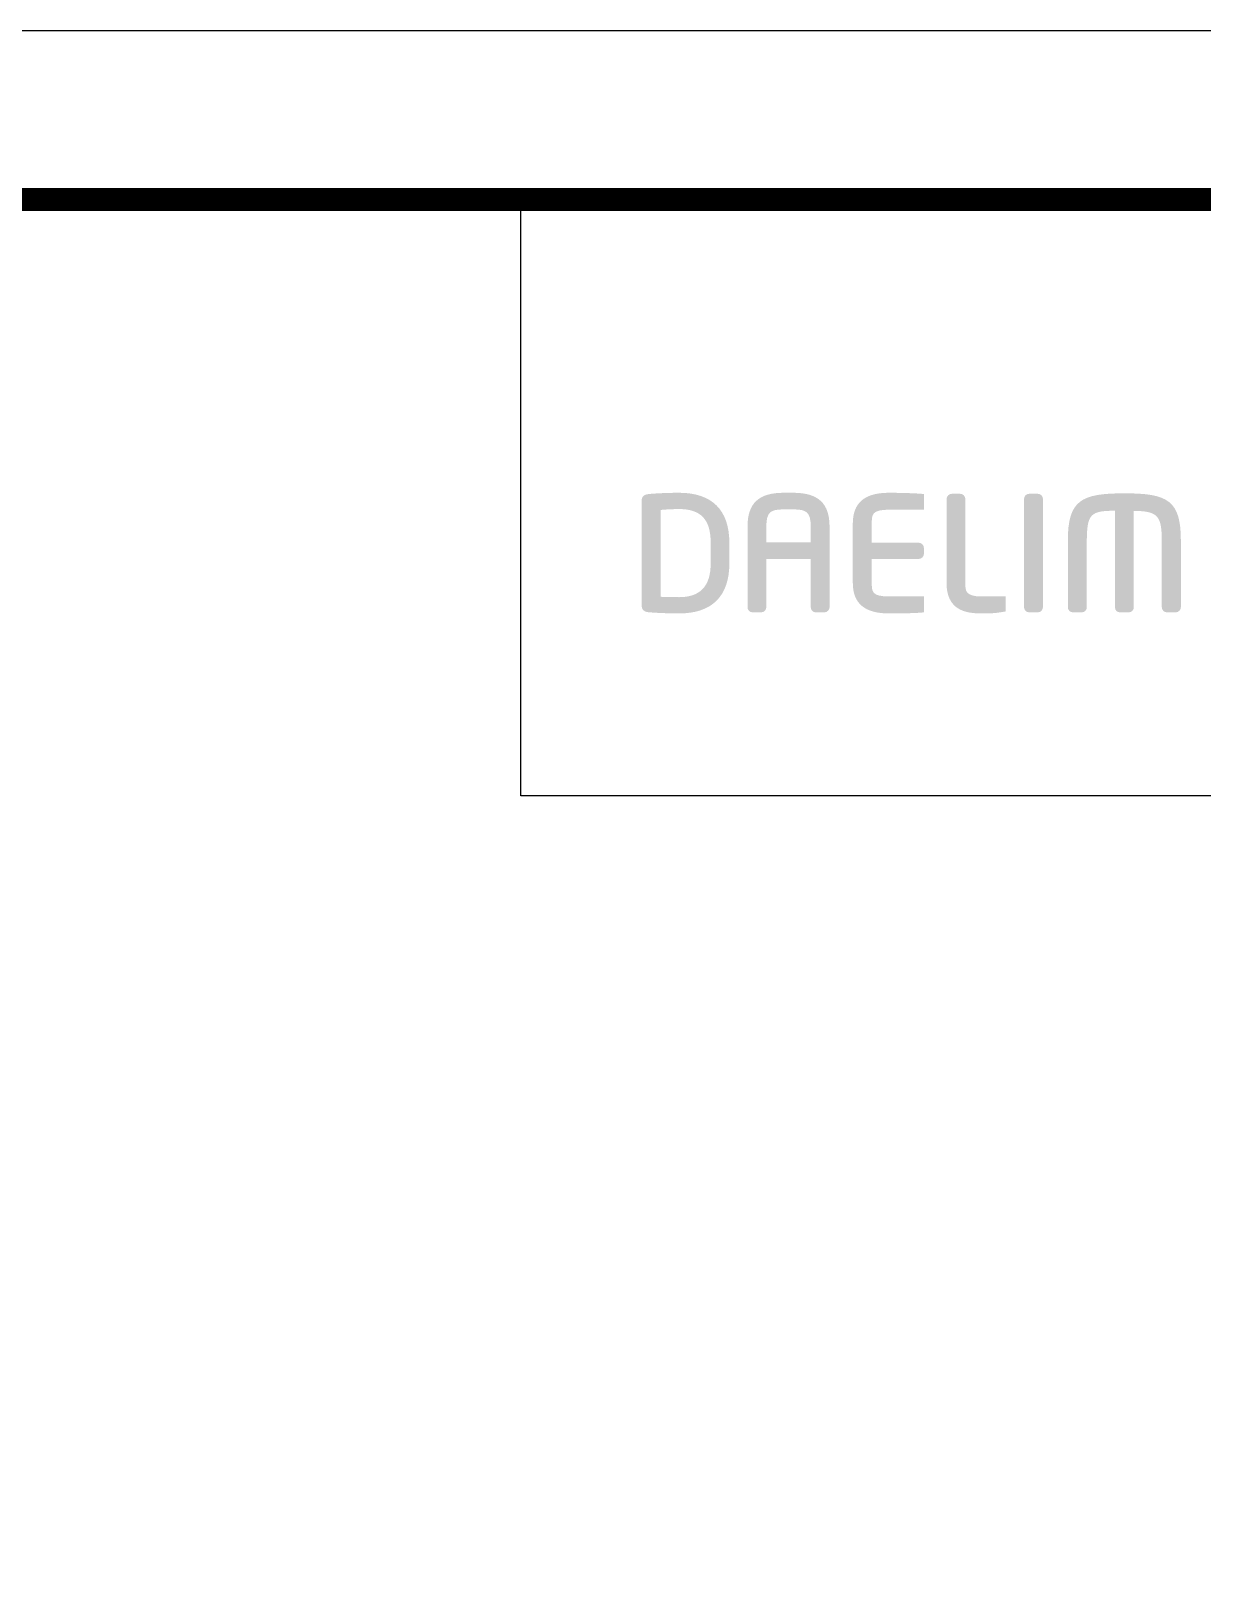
# Model space of a CAD drawing. Extents: x 0 to 474, y 0 to 347.
# Drawn here: x 367.1 to 423.1, y 273.2 to 347.3 of the extents above; entities that cross this region are included whole.
import ezdxf

# ---------------------------------------------------------------- set-up
doc = ezdxf.new("R2010")
doc.units = 0
doc.header["$LTSCALE"] = 10
doc.header["$MEASUREMENT"] = 0
doc.layers.get('0').update_dxf_attribs({"linetype": 'CONTINUOUS'})

msp = doc.modelspace()

# ---------------------------------------------------------------- hatches: boundary and pattern name
h = msp.add_hatch(color=5)
edge = h.paths.add_edge_path()
edge.add_spline(control_points=[(400.495, 322.781), (400.495, 324.34), (399.664, 325.168), (398.09, 325.168)], knot_values=[7, 7, 7, 7, 8, 8, 8, 8], degree=3, periodic=0)
edge.add_spline(control_points=[(398.09, 325.168), (397.514, 325.168), (396.784, 325.133), (396.546, 325.093)], knot_values=[0, 0, 0, 0, 1, 1, 1, 1], degree=3, periodic=0)
edge.add_spline(control_points=[(396.546, 325.093), (396.398, 325.067), (396.301, 324.957), (396.301, 324.809), (396.301, 324.809), (396.301, 319.759), (396.301, 319.759)], knot_values=[1, 1, 1, 1, 2, 2, 2, 3, 3, 3, 3], degree=3, periodic=0)
edge.add_spline(control_points=[(396.301, 319.759), (396.301, 319.602), (396.398, 319.497), (396.556, 319.463)], knot_values=[3, 3, 3, 3, 4, 4, 4, 4], degree=3, periodic=0)
edge.add_spline(control_points=[(396.556, 319.463), (396.784, 319.433), (397.509, 319.396), (398.09, 319.396)], knot_values=[4, 4, 4, 4, 5, 5, 5, 5], degree=3, periodic=0)
edge.add_spline(control_points=[(398.09, 319.396), (399.664, 319.396), (400.495, 320.222), (400.495, 321.785), (400.495, 321.785), (400.495, 322.781), (400.495, 322.781)], knot_values=[5, 5, 5, 5, 6, 6, 6, 7, 7, 7, 7], degree=3, periodic=0)
edge = h.paths.add_edge_path(flags=16)
edge.add_spline(control_points=[(398.085, 324.389), (399.134, 324.389), (399.602, 323.89), (399.602, 322.781), (399.602, 322.781), (399.602, 322.532), (399.602, 322.283)], knot_values=[4, 4, 4, 4, 5, 5, 5, 5.5, 5.5, 5.5, 5.5], degree=3, periodic=0)
edge.add_spline(control_points=[(399.602, 322.283), (399.602, 322.034), (399.602, 321.785), (399.602, 321.785)], knot_values=[5.5, 5.5, 5.5, 5.5, 6, 6, 6, 6], degree=3, periodic=0)
edge.add_spline(control_points=[(399.602, 321.785), (399.602, 320.702), (399.105, 320.174), (398.09, 320.174)], knot_values=[0, 0, 0, 0, 1, 1, 1, 1], degree=3, periodic=0)
edge.add_spline(control_points=[(398.09, 320.174), (398.09, 320.174), (397.393, 320.185), (397.212, 320.192), (397.212, 320.192), (397.212, 324.346), (397.212, 324.346)], knot_values=[1.00001, 1.00001, 1.00001, 1.00001, 2, 2, 2, 3, 3, 3, 3], degree=3, periodic=0)
edge.add_spline(control_points=[(397.212, 324.346), (397.576, 324.384), (398.085, 324.389), (398.085, 324.389)], knot_values=[3, 3, 3, 3, 4, 4, 4, 4], degree=3, periodic=0)
h = msp.add_hatch(color=5)
edge = h.paths.add_edge_path()
edge.add_spline(control_points=[(405.287, 323.541), (405.287, 324.666), (404.746, 325.168), (403.541, 325.168)], knot_values=[13, 13, 13, 13, 14, 14, 14, 14], degree=3, periodic=0)
edge.add_spline(control_points=[(403.541, 325.168), (403.541, 325.168), (403.1, 325.168), (403.1, 325.168)], knot_values=[0.00001, 0.00001, 0.00001, 0.00001, 1, 1, 1, 1], degree=3, periodic=0)
edge.add_spline(control_points=[(403.1, 325.168), (401.895, 325.168), (401.363, 324.666), (401.363, 323.541), (401.363, 323.541), (401.363, 319.693), (401.363, 319.693)], knot_values=[1, 1, 1, 1, 2, 2, 2, 3, 3, 3, 3], degree=3, periodic=0)
edge.add_spline(control_points=[(401.363, 319.693), (401.363, 319.558), (401.467, 319.448), (401.603, 319.448)], knot_values=[3, 3, 3, 3, 4, 4, 4, 4], degree=3, periodic=0)
edge.add_spline(control_points=[(401.603, 319.448), (401.603, 319.448), (402.024, 319.448), (402.024, 319.448)], knot_values=[4.00001, 4.00001, 4.00001, 4.00001, 5, 5, 5, 5], degree=3, periodic=0)
edge.add_spline(control_points=[(402.024, 319.448), (402.165, 319.448), (402.264, 319.579), (402.264, 319.693), (402.264, 319.693), (402.264, 320.247), (402.264, 320.812)], knot_values=[5, 5, 5, 5, 6, 6, 6, 6.5, 6.5, 6.5, 6.5], degree=3, periodic=0)
edge.add_spline(control_points=[(402.264, 320.812), (402.264, 321.377), (402.264, 321.953), (402.264, 321.998), (402.264, 321.998), (404.386, 321.998), (404.386, 321.998)], knot_values=[6.5, 6.5, 6.5, 6.5, 7, 7, 7, 8, 8, 8, 8], degree=3, periodic=0)
edge.add_spline(control_points=[(404.386, 321.998), (404.386, 321.908), (404.386, 319.693), (404.386, 319.693)], knot_values=[8, 8, 8, 8, 9, 9, 9, 9], degree=3, periodic=0)
edge.add_spline(control_points=[(404.386, 319.693), (404.386, 319.553), (404.495, 319.448), (404.624, 319.448)], knot_values=[9, 9, 9, 9, 10, 10, 10, 10], degree=3, periodic=0)
edge.add_spline(control_points=[(404.624, 319.448), (404.624, 319.448), (405.047, 319.448), (405.047, 319.448)], knot_values=[10.00001, 10.00001, 10.00001, 10.00001, 11, 11, 11, 11], degree=3, periodic=0)
edge.add_spline(control_points=[(405.047, 319.448), (405.188, 319.448), (405.287, 319.584), (405.287, 319.693), (405.287, 319.693), (405.287, 323.541), (405.287, 323.541)], knot_values=[11, 11, 11, 11, 12, 12, 12, 13, 13, 13, 13], degree=3, periodic=0)
edge = h.paths.add_edge_path(flags=16)
edge.add_spline(control_points=[(402.264, 323.541), (402.264, 324.254), (402.467, 324.372), (403.1, 324.372)], knot_values=[2, 2, 2, 2, 3, 3, 3, 3], degree=3, periodic=0)
edge.add_spline(control_points=[(403.1, 324.372), (403.1, 324.372), (403.541, 324.372), (403.541, 324.372)], knot_values=[3.00001, 3.00001, 3.00001, 3.00001, 4, 4, 4, 4], degree=3, periodic=0)
edge.add_spline(control_points=[(403.541, 324.372), (404.176, 324.372), (404.386, 324.254), (404.386, 323.541)], knot_values=[4, 4, 4, 4, 5, 5, 5, 5], degree=3, periodic=0)
edge.add_spline(control_points=[(404.386, 323.541), (404.386, 323.541), (404.386, 322.857), (404.386, 322.79)], knot_values=[5.00001, 5.00001, 5.00001, 5.00001, 6, 6, 6, 6], degree=3, periodic=0)
edge.add_spline(control_points=[(404.386, 322.79), (404.386, 322.79), (402.264, 322.79), (402.264, 322.79)], knot_values=[0, 0, 0, 0, 1, 1, 1, 1], degree=3, periodic=0)
edge.add_spline(control_points=[(402.264, 322.79), (402.264, 322.857), (402.264, 323.541), (402.264, 323.541)], knot_values=[1, 1, 1, 1, 2, 2, 2, 2], degree=3, periodic=0)
h = msp.add_hatch(color=5)
edge = h.paths.add_edge_path()
edge.add_spline(control_points=[(407.306, 322.781), (407.306, 322.854), (407.306, 323.696), (407.306, 323.696)], knot_values=[14, 14, 14, 14, 15, 15, 15, 15], degree=3, periodic=0)
edge.add_spline(control_points=[(407.306, 323.696), (407.306, 324.124), (407.306, 324.358), (408.14, 324.358), (408.14, 324.358), (408.554, 324.357), (408.969, 324.356)], knot_values=[15, 15, 15, 15, 16, 16, 16, 16.5, 16.5, 16.5, 16.5], degree=3, periodic=0)
edge.add_spline(control_points=[(408.969, 324.356), (409.383, 324.355), (409.797, 324.354), (409.797, 324.354), (409.797, 324.354), (409.797, 324.542), (409.797, 324.73)], knot_values=[16.5, 16.5, 16.5, 16.5, 17, 17, 17, 17.5, 17.5, 17.5, 17.5], degree=3, periodic=0)
edge.add_spline(control_points=[(409.797, 324.73), (409.797, 324.918), (409.797, 325.106), (409.797, 325.106)], knot_values=[17.5, 17.5, 17.5, 17.5, 18, 18, 18, 18], degree=3, periodic=0)
edge.add_spline(control_points=[(409.797, 325.106), (409.797, 325.106), (409.629, 325.122), (409.629, 325.122)], knot_values=[18.00001, 18.00001, 18.00001, 18.00001, 19, 19, 19, 19], degree=3, periodic=0)
edge.add_spline(control_points=[(409.629, 325.122), (409.293, 325.15), (408.55, 325.168), (408.13, 325.168)], knot_values=[19, 19, 19, 19, 20, 20, 20, 20], degree=3, periodic=0)
edge.add_spline(control_points=[(408.13, 325.168), (406.962, 325.168), (406.398, 324.689), (406.398, 323.696)], knot_values=[20, 20, 20, 20, 21, 21, 21, 21], degree=3, periodic=0)
edge.add_spline(control_points=[(406.398, 323.696), (406.398, 323.696), (406.398, 320.865), (406.398, 320.865)], knot_values=[0, 0, 0, 0, 1, 1, 1, 1], degree=3, periodic=0)
edge.add_spline(control_points=[(406.398, 320.865), (406.398, 319.876), (406.962, 319.396), (408.13, 319.396)], knot_values=[1, 1, 1, 1, 2, 2, 2, 2], degree=3, periodic=0)
edge.add_spline(control_points=[(408.13, 319.396), (408.647, 319.396), (409.345, 319.406), (409.629, 319.433)], knot_values=[2, 2, 2, 2, 3, 3, 3, 3], degree=3, periodic=0)
edge.add_spline(control_points=[(409.629, 319.433), (409.629, 319.433), (409.758, 319.444), (409.758, 319.444)], knot_values=[3.00001, 3.00001, 3.00001, 3.00001, 3.99999, 3.99999, 3.99999, 3.99999], degree=3, periodic=0)
edge.add_spline(control_points=[(409.758, 319.444), (409.758, 319.444), (409.758, 319.444), (409.758, 319.444), (409.758, 319.444), (409.797, 319.448), (409.797, 319.448)], knot_values=[3.99999, 3.99999, 3.99999, 3.99999, 4, 4, 4, 4.99999, 4.99999, 4.99999, 4.99999], degree=3, periodic=0)
edge.add_spline(control_points=[(409.797, 319.448), (409.797, 319.448), (409.797, 319.448), (409.797, 319.448), (409.797, 319.448), (409.797, 319.638), (409.797, 319.828)], knot_values=[4.99999, 4.99999, 4.99999, 4.99999, 5.25, 5.25, 5.25, 5.5, 5.5, 5.5, 5.5], degree=3, periodic=0)
edge.add_spline(control_points=[(409.797, 319.828), (409.797, 320.018), (409.797, 320.208), (409.797, 320.208), (409.797, 320.208), (408.14, 320.208), (408.14, 320.208)], knot_values=[5.5, 5.5, 5.5, 5.5, 6, 6, 6, 7, 7, 7, 7], degree=3, periodic=0)
edge.add_spline(control_points=[(408.14, 320.208), (407.306, 320.208), (407.306, 320.44), (407.306, 320.865), (407.306, 320.865), (407.306, 321.918), (407.306, 322.001)], knot_values=[7, 7, 7, 7, 8, 8, 8, 9, 9, 9, 9], degree=3, periodic=0)
edge.add_spline(control_points=[(407.306, 322.001), (407.388, 322.001), (409.545, 322.001), (409.545, 322.001)], knot_values=[9, 9, 9, 9, 10, 10, 10, 10], degree=3, periodic=0)
edge.add_spline(control_points=[(409.545, 322.001), (409.678, 322.001), (409.797, 322.107), (409.797, 322.244)], knot_values=[10, 10, 10, 10, 11, 11, 11, 11], degree=3, periodic=0)
edge.add_spline(control_points=[(409.797, 322.244), (409.797, 322.244), (409.797, 322.525), (409.797, 322.525)], knot_values=[11.00001, 11.00001, 11.00001, 11.00001, 12, 12, 12, 12], degree=3, periodic=0)
edge.add_spline(control_points=[(409.797, 322.525), (409.797, 322.667), (409.678, 322.781), (409.545, 322.781), (409.545, 322.781), (407.388, 322.781), (407.306, 322.781)], knot_values=[12, 12, 12, 12, 13, 13, 13, 14, 14, 14, 14], degree=3, periodic=0)
h = msp.add_hatch(color=5)
edge = h.paths.add_edge_path()
edge.add_spline(control_points=[(412.556, 320.208), (411.782, 320.208), (411.782, 320.501), (411.782, 320.784), (411.782, 320.784), (411.782, 324.864), (411.782, 324.864)], knot_values=[9, 9, 9, 9, 10, 10, 10, 11, 11, 11, 11], degree=3, periodic=0)
edge.add_spline(control_points=[(411.782, 324.864), (411.782, 325.001), (411.665, 325.119), (411.527, 325.119)], knot_values=[11, 11, 11, 11, 12, 12, 12, 12], degree=3, periodic=0)
edge.add_spline(control_points=[(411.527, 325.119), (411.527, 325.119), (411.141, 325.119), (411.141, 325.119)], knot_values=[12.00001, 12.00001, 12.00001, 12.00001, 12.99999, 12.99999, 12.99999, 12.99999], degree=3, periodic=0)
edge.add_spline(control_points=[(411.141, 325.119), (411, 325.119), (410.879, 325.001), (410.879, 324.864), (410.879, 324.864), (410.879, 320.865), (410.879, 320.865)], knot_values=[0, 0, 0, 0, 1, 1, 1, 2, 2, 2, 2], degree=3, periodic=0)
edge.add_spline(control_points=[(410.879, 320.865), (410.879, 319.562), (411.774, 319.396), (412.549, 319.396)], knot_values=[2, 2, 2, 2, 3, 3, 3, 3], degree=3, periodic=0)
edge.add_spline(control_points=[(412.549, 319.396), (413.115, 319.396), (413.254, 319.42), (413.429, 319.448)], knot_values=[3, 3, 3, 3, 4, 4, 4, 4], degree=3, periodic=0)
edge.add_spline(control_points=[(413.429, 319.448), (413.429, 319.448), (413.528, 319.46), (413.528, 319.46)], knot_values=[4.00001, 4.00001, 4.00001, 4.00001, 4.99999, 4.99999, 4.99999, 4.99999], degree=3, periodic=0)
edge.add_spline(control_points=[(413.528, 319.46), (413.528, 319.46), (413.528, 319.46), (413.528, 319.46), (413.528, 319.46), (413.655, 319.482), (413.655, 319.482)], knot_values=[4.99999, 4.99999, 4.99999, 4.99999, 5.499995, 5.499995, 5.499995, 5.99999, 5.99999, 5.99999, 5.99999], degree=3, periodic=0)
edge.add_spline(control_points=[(413.655, 319.482), (413.655, 319.482), (413.655, 319.482), (413.655, 319.482), (413.655, 319.482), (413.699, 319.489), (413.699, 319.489)], knot_values=[5.99999, 5.99999, 5.99999, 5.99999, 6.499995, 6.499995, 6.499995, 6.99999, 6.99999, 6.99999, 6.99999], degree=3, periodic=0)
edge.add_spline(control_points=[(413.699, 319.489), (413.699, 319.489), (413.699, 319.489), (413.699, 319.489), (413.699, 319.489), (413.699, 319.668), (413.699, 319.848)], knot_values=[6.99999, 6.99999, 6.99999, 6.99999, 7.25, 7.25, 7.25, 7.5, 7.5, 7.5, 7.5], degree=3, periodic=0)
edge.add_spline(control_points=[(413.699, 319.848), (413.699, 320.028), (413.699, 320.208), (413.699, 320.208), (413.699, 320.208), (412.556, 320.208), (412.556, 320.208)], knot_values=[7.5, 7.5, 7.5, 7.5, 8, 8, 8, 9, 9, 9, 9], degree=3, periodic=0)
h = msp.add_hatch(color=5)
edge = h.paths.add_edge_path()
edge.add_spline(control_points=[(415.25, 319.448), (415.396, 319.448), (415.488, 319.579), (415.488, 319.693), (415.488, 319.693), (415.488, 324.873), (415.488, 324.873)], knot_values=[4, 4, 4, 4, 5, 5, 5, 6, 6, 6, 6], degree=3, periodic=0)
edge.add_spline(control_points=[(415.488, 324.873), (415.488, 325.008), (415.384, 325.119), (415.25, 325.119)], knot_values=[6, 6, 6, 6, 7, 7, 7, 7], degree=3, periodic=0)
edge.add_spline(control_points=[(415.25, 325.119), (415.25, 325.119), (414.83, 325.119), (414.83, 325.119)], knot_values=[7.00001, 7.00001, 7.00001, 7.00001, 7.99999, 7.99999, 7.99999, 7.99999], degree=3, periodic=0)
edge.add_spline(control_points=[(414.83, 325.119), (414.677, 325.119), (414.585, 324.994), (414.585, 324.873), (414.585, 324.873), (414.585, 319.693), (414.585, 319.693)], knot_values=[0, 0, 0, 0, 1, 1, 1, 2, 2, 2, 2], degree=3, periodic=0)
edge.add_spline(control_points=[(414.585, 319.693), (414.585, 319.553), (414.698, 319.448), (414.83, 319.448)], knot_values=[2, 2, 2, 2, 3, 3, 3, 3], degree=3, periodic=0)
edge.add_spline(control_points=[(414.83, 319.448), (414.83, 319.448), (415.25, 319.448), (415.25, 319.448)], knot_values=[3.00001, 3.00001, 3.00001, 3.00001, 4, 4, 4, 4], degree=3, periodic=0)
h = msp.add_hatch(color=5)
edge = h.paths.add_edge_path()
edge.add_spline(control_points=[(417.586, 322.807), (417.586, 324.171), (417.774, 324.304), (418.931, 324.309)], knot_values=[5, 5, 5, 5, 6, 6, 6, 6], degree=3, periodic=0)
edge.add_spline(control_points=[(418.931, 324.309), (418.931, 324.228), (418.931, 319.693), (418.931, 319.693)], knot_values=[6, 6, 6, 6, 7, 7, 7, 7], degree=3, periodic=0)
edge.add_spline(control_points=[(418.931, 319.693), (418.931, 319.55), (419.038, 319.448), (419.173, 319.448)], knot_values=[7, 7, 7, 7, 8, 8, 8, 8], degree=3, periodic=0)
edge.add_spline(control_points=[(419.173, 319.448), (419.173, 319.448), (419.592, 319.448), (419.592, 319.448)], knot_values=[8.00001, 8.00001, 8.00001, 8.00001, 9, 9, 9, 9], degree=3, periodic=0)
edge.add_spline(control_points=[(419.592, 319.448), (419.745, 319.448), (419.835, 319.579), (419.835, 319.693), (419.835, 319.693), (419.835, 324.21), (419.835, 324.301)], knot_values=[9, 9, 9, 9, 10, 10, 10, 11, 11, 11, 11], degree=3, periodic=0)
edge.add_spline(control_points=[(419.835, 324.301), (420.376, 324.297), (420.721, 324.242), (420.913, 324.05)], knot_values=[11, 11, 11, 11, 12, 12, 12, 12], degree=3, periodic=0)
edge.add_spline(control_points=[(420.913, 324.05), (421.137, 323.834), (421.173, 323.429), (421.173, 322.807), (421.173, 322.807), (421.173, 319.693), (421.173, 319.693)], knot_values=[12, 12, 12, 12, 13, 13, 13, 14, 14, 14, 14], degree=3, periodic=0)
edge.add_spline(control_points=[(421.173, 319.693), (421.173, 319.558), (421.284, 319.448), (421.415, 319.448)], knot_values=[14, 14, 14, 14, 15, 15, 15, 15], degree=3, periodic=0)
edge.add_spline(control_points=[(421.415, 319.448), (421.415, 319.448), (421.844, 319.448), (421.844, 319.448)], knot_values=[15.00001, 15.00001, 15.00001, 15.00001, 16, 16, 16, 16], degree=3, periodic=0)
edge.add_spline(control_points=[(421.844, 319.448), (421.983, 319.448), (422.084, 319.584), (422.084, 319.693), (422.084, 319.693), (422.084, 322.878), (422.084, 322.878)], knot_values=[16, 16, 16, 16, 17, 17, 17, 18, 18, 18, 18], degree=3, periodic=0)
edge.add_spline(control_points=[(422.084, 322.878), (422.084, 324.814), (421.443, 325.141), (419.384, 325.141)], knot_values=[18, 18, 18, 18, 19, 19, 19, 19], degree=3, periodic=0)
edge.add_spline(control_points=[(419.384, 325.141), (417.323, 325.141), (416.68, 324.814), (416.68, 322.878)], knot_values=[19, 19, 19, 19, 20, 20, 20, 20], degree=3, periodic=0)
edge.add_spline(control_points=[(416.68, 322.878), (416.68, 322.878), (416.68, 319.693), (416.68, 319.693)], knot_values=[0, 0, 0, 0, 1, 1, 1, 1], degree=3, periodic=0)
edge.add_spline(control_points=[(416.68, 319.693), (416.68, 319.553), (416.789, 319.448), (416.928, 319.448)], knot_values=[1, 1, 1, 1, 2, 2, 2, 2], degree=3, periodic=0)
edge.add_spline(control_points=[(416.928, 319.448), (416.928, 319.448), (417.349, 319.448), (417.349, 319.448)], knot_values=[2.00001, 2.00001, 2.00001, 2.00001, 3, 3, 3, 3], degree=3, periodic=0)
edge.add_spline(control_points=[(417.349, 319.448), (417.499, 319.448), (417.586, 319.579), (417.586, 319.693), (417.586, 319.693), (417.586, 322.807), (417.586, 322.807)], knot_values=[3, 3, 3, 3, 4, 4, 4, 5, 5, 5, 5], degree=3, periodic=0)

# ---------------------------------------------------------------- linework, layer by layer
at = {"color": 5, "ltscale": 0.5}
msp.add_line((390.518, 310.665), (390.518, 339.193), dxfattribs=at)
at = {"color": 5, "ltscale": 40}
msp.add_line((466.261, 310.665), (390.518, 310.665), dxfattribs=at)
at = {"ltscale": 0.5}
msp.add_lwpolyline([(0, 0), (473.928, 0), (473.928, 347.256), (0, 347.256)], close=True, dxfattribs=at)
at = {"color": 5, "linetype": 'ByBlock', "lineweight": 200, "const_width": 1.092}
msp.add_lwpolyline([(7.621, 14.869), (466.261, 14.869), (466.261, 339.193), (7.621, 339.193)], close=True, dxfattribs=at)

doc.saveas('drawing.dxf')
